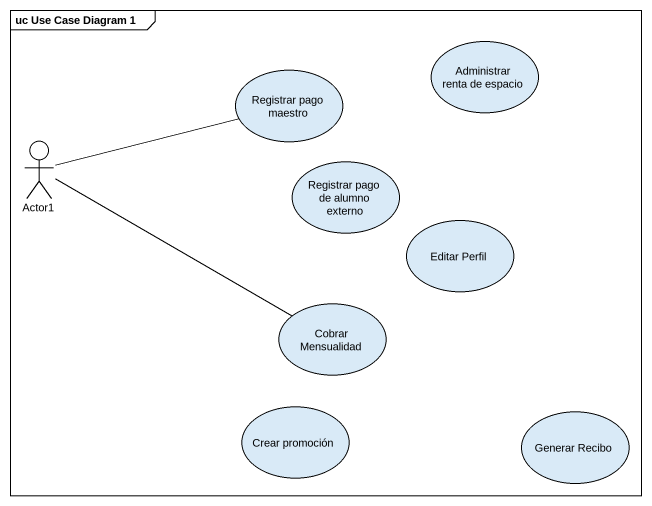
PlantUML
@startuml
mainframe uc Use Case Diagram 1
usecase "Administrar renta de espacio" as Administrar_renta_de_espacio
usecase "Registrar pago maestro" as Registrar_pago_maestro
actor Actor1
usecase "Registrar pago de alumno externo" as Registrar_pago_de_alumno
usecase "Editar Perfil" as Editar_Perfil
usecase "Cobrar Mensualidad" as Cobrar_Mensualidad
usecase "Crear promoción" as Crear_promoción
usecase "Generar Recibo" as Generar_Recibo
Actor1 -right- Registrar_pago_maestro
Cobrar_Mensualidad -left- Actor1
@enduml
